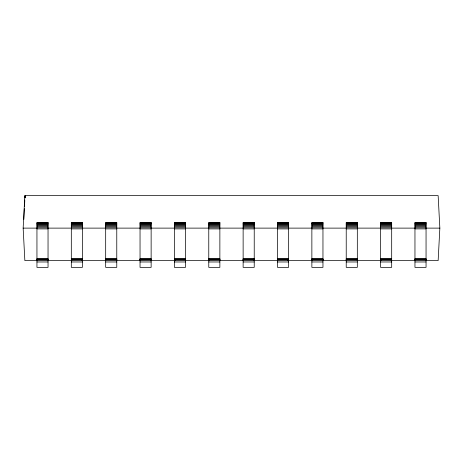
<?xml version="1.0" encoding="UTF-8"?>
<svg xmlns="http://www.w3.org/2000/svg" width="463" height="463" viewBox="0 0 463 463"><rect width="100%" height="100%" fill="white"/><g stroke="black" fill="none" stroke-linecap="round" stroke-linejoin="round"><path stroke-width="0.69" d="M37.133 260.588L24.852 260.588L23.15 228.12L24.852 195.646L438.148 195.646L439.85 228.12L438.148 260.588L425.867 260.588M24.296 208.622L23.879 219.34M24.441 206.457L24.77 201.411M25.008 197.811L25.152 195.646L25.152 197.811M24.325 205.722L24.799 199.964M24.973 197.805L25.152 195.646M36.947 222.796L48.042 222.796M71.314 222.796L82.408 222.796M105.68 222.796L116.774 222.796M140.04 222.796L151.135 222.796M174.406 222.796L185.501 222.796M208.772 222.796L219.867 222.796M243.133 222.796L254.228 222.796M277.499 222.796L288.594 222.796M311.865 222.796L322.96 222.796M346.226 222.796L357.32 222.796M380.592 222.796L391.686 222.796M414.958 222.796L426.053 222.796M36.947 223.073L48.042 223.073M71.314 223.073L82.408 223.073M105.68 223.073L116.774 223.073M140.04 223.073L151.135 223.073M174.406 223.073L185.501 223.073M208.772 223.073L219.867 223.073M243.133 223.073L254.228 223.073M277.499 223.073L288.594 223.073M311.865 223.073L322.96 223.073M346.226 223.073L357.32 223.073M380.592 223.073L391.686 223.073M414.958 223.073L426.053 223.073M36.947 223.519L48.042 223.519M71.314 223.519L82.408 223.519M105.68 223.519L116.774 223.519M140.04 223.519L151.135 223.519M174.406 223.519L185.501 223.519M208.772 223.519L219.867 223.519M243.133 223.519L254.228 223.519M277.499 223.519L288.594 223.519M311.865 223.519L322.96 223.519M346.226 223.519L357.32 223.519M380.592 223.519L391.686 223.519M414.958 223.519L426.053 223.519M36.947 224.127L48.042 224.127M71.314 224.127L82.408 224.127M105.68 224.127L116.774 224.127M140.04 224.127L151.135 224.127M174.406 224.127L185.501 224.127M208.772 224.127L219.867 224.127M243.133 224.127L254.228 224.127M277.499 224.127L288.594 224.127M311.865 224.127L322.96 224.127M346.226 224.127L357.32 224.127M380.592 224.127L391.686 224.127M414.958 224.127L426.053 224.127M36.947 224.879L48.042 224.879M71.314 224.879L82.408 224.879M105.68 224.879L116.774 224.879M140.04 224.879L151.135 224.879M174.406 224.879L185.501 224.879M208.772 224.879L219.867 224.879M243.133 224.879L254.228 224.879M277.499 224.879L288.594 224.879M311.865 224.879L322.96 224.879M346.226 224.879L357.32 224.879M380.592 224.879L391.686 224.879M414.958 224.879L426.053 224.879M36.947 225.759L48.042 225.759M71.314 225.759L82.408 225.759M105.68 225.759L116.774 225.759M140.04 225.759L151.135 225.759M174.406 225.759L185.501 225.759M208.772 225.759L219.867 225.759M243.133 225.759L254.228 225.759M277.499 225.759L288.594 225.759M311.865 225.759L322.96 225.759M346.226 225.759L357.32 225.759M380.592 225.759L391.686 225.759M414.958 225.759L426.053 225.759M36.947 226.737L48.042 226.737M71.314 226.737L82.408 226.737M105.68 226.737L116.774 226.737M140.04 226.737L151.135 226.737M174.406 226.737L185.501 226.737M208.772 226.737L219.867 226.737M243.133 226.737L254.228 226.737M277.499 226.737L288.594 226.737M311.865 226.737L322.96 226.737M346.226 226.737L357.32 226.737M380.592 226.737L391.686 226.737M414.958 226.737L426.053 226.737M36.947 227.79L48.042 227.79M71.314 227.79L82.408 227.79M105.68 227.79L116.774 227.79M140.04 227.79L151.135 227.79M174.406 227.79L185.501 227.79M208.772 227.79L219.867 227.79M243.133 227.79L254.228 227.79M277.499 227.79L288.594 227.79M311.865 227.79L322.96 227.79M346.226 227.79L357.32 227.79M380.592 227.79L391.686 227.79M414.958 227.79L426.053 227.79M23.15 228.12L36.947 228.12M48.042 228.12L71.314 228.12M82.408 228.12L105.68 228.12M116.774 228.12L140.04 228.12M151.135 228.12L174.406 228.12M185.501 228.12L208.772 228.12M219.867 228.12L243.133 228.12M254.228 228.12L277.499 228.12M288.594 228.12L311.865 228.12M322.96 228.12L346.226 228.12M357.32 228.12L380.592 228.12M391.686 228.12L414.958 228.12M426.053 228.12L439.85 228.12M36.947 228.89L48.042 228.89M71.314 228.89L82.408 228.89M105.68 228.89L116.774 228.89M140.04 228.89L151.135 228.89M174.406 228.89L185.501 228.89M208.772 228.89L219.867 228.89M243.133 228.89L254.228 228.89M277.499 228.89L288.594 228.89M311.865 228.89L322.96 228.89M346.226 228.89L357.32 228.89M380.592 228.89L391.686 228.89M414.958 228.89L426.053 228.89M36.947 258.817L48.042 258.817M71.314 258.817L82.408 258.817M105.68 258.817L116.774 258.817M140.04 258.817L151.135 258.817M174.406 258.817L185.501 258.817M208.772 258.817L219.867 258.817M243.133 258.817L254.228 258.817M277.499 258.817L288.594 258.817M311.865 258.817L322.96 258.817M346.226 258.817L357.32 258.817M380.592 258.817L391.686 258.817M414.958 258.817L426.053 258.817M36.947 259.048L48.042 259.048M71.314 259.048L82.408 259.048M105.68 259.048L116.774 259.048M140.04 259.048L151.135 259.048M174.406 259.048L185.501 259.048M208.772 259.048L219.867 259.048M243.133 259.048L254.228 259.048M277.499 259.048L288.594 259.048M311.865 259.048L322.96 259.048M346.226 259.048L357.32 259.048M380.592 259.048L391.686 259.048M414.958 259.048L426.053 259.048M36.947 259.263L48.042 259.263M71.314 259.263L82.408 259.263M105.68 259.263L116.774 259.263M140.04 259.263L151.135 259.263M174.406 259.263L185.501 259.263M208.772 259.263L219.867 259.263M243.133 259.263L254.228 259.263M277.499 259.263L288.594 259.263M311.865 259.263L322.96 259.263M346.226 259.263L357.32 259.263M380.592 259.263L391.686 259.263M414.958 259.263L426.053 259.263M36.947 259.465L48.042 259.465M71.314 259.465L82.408 259.465M105.68 259.465L116.774 259.465M140.04 259.465L151.135 259.465M174.406 259.465L185.501 259.465M208.772 259.465L219.867 259.465M243.133 259.465L254.228 259.465M277.499 259.465L288.594 259.465M311.865 259.465L322.96 259.465M346.226 259.465L357.32 259.465M380.592 259.465L391.686 259.465M414.958 259.465L426.053 259.465M36.947 259.645L48.042 259.645M71.314 259.645L82.408 259.645M105.68 259.645L116.774 259.645M140.04 259.645L151.135 259.645M174.406 259.645L185.501 259.645M208.772 259.645L219.867 259.645M243.133 259.645L254.228 259.645M277.499 259.645L288.594 259.645M311.865 259.645L322.96 259.645M346.226 259.645L357.32 259.645M380.592 259.645L391.686 259.645M414.958 259.645L426.053 259.645M36.947 259.801L48.042 259.801M71.314 259.801L82.408 259.801M105.68 259.801L116.774 259.801M140.04 259.801L151.135 259.801M174.406 259.801L185.501 259.801M208.772 259.801L219.867 259.801M243.133 259.801L254.228 259.801M277.499 259.801L288.594 259.801M311.865 259.801L322.96 259.801M346.226 259.801L357.32 259.801M380.592 259.801L391.686 259.801M414.958 259.801L426.053 259.801M36.947 259.917L48.042 259.917M71.314 259.917L82.408 259.917M105.68 259.917L116.774 259.917M140.04 259.917L151.135 259.917M174.406 259.917L185.501 259.917M208.772 259.917L219.867 259.917M243.133 259.917L254.228 259.917M277.499 259.917L288.594 259.917M311.865 259.917L322.96 259.917M346.226 259.917L357.32 259.917M380.592 259.917L391.686 259.917M414.958 259.917L426.053 259.917M36.947 260.003L48.042 260.044M71.314 260.044L82.408 260.003M105.68 260.003L116.774 260.044M140.04 260.044L151.135 260.003M174.406 260.003L185.501 260.044M208.772 260.044L219.867 260.003M243.133 260.003L254.228 260.044M277.499 260.044L288.594 260.003M311.865 260.003L322.96 260.044M346.226 260.003L357.32 260.044M380.592 260.003L391.686 260.044M414.958 260.003L426.053 260.044M47.973 260.588L71.817 260.588M81.934 260.588L105.778 260.588M116.612 260.588L139.739 260.588M150.573 260.588L175.141 260.588M185.258 260.588L209.102 260.588M219.937 260.588L243.063 260.588M253.898 260.588L277.742 260.588M287.859 260.588L312.427 260.588M323.261 260.588L346.388 260.588M357.222 260.588L381.066 260.588M391.183 260.588L415.027 260.588M36.947 261.977L48.042 261.977M71.314 261.977L82.408 261.977M105.68 261.977L116.774 261.977M140.04 261.977L151.135 261.977M174.406 261.977L185.501 261.977M208.772 261.977L219.867 261.977M243.133 261.977L254.228 261.977M277.499 261.977L288.594 261.977M311.865 261.977L322.96 261.977M346.226 261.977L357.32 261.977M380.592 261.977L391.686 261.977M414.958 261.977L426.053 261.977M48.042 222.709L36.947 222.709L36.947 267.354L48.042 267.354L48.042 222.709M82.408 222.709L71.314 222.709L71.314 267.354L82.408 267.354L82.408 222.709M116.774 222.709L105.68 222.709L105.68 267.354L116.774 267.354L116.774 222.709M151.135 222.709L140.04 222.709L140.04 267.354L151.135 267.354L151.135 222.709M185.501 222.709L174.406 222.709L174.406 267.354L185.501 267.354L185.501 222.709M219.867 222.709L208.772 222.709L208.772 267.354L219.867 267.354L219.867 222.709M254.228 222.709L243.133 222.709L243.133 267.354L254.228 267.354L254.228 222.709M288.594 222.709L277.499 222.709L277.499 267.354L288.594 267.354L288.594 222.709M322.96 222.709L311.865 222.709L311.865 267.354L322.96 267.354L322.96 222.709M357.32 222.709L346.226 222.709L346.226 267.354L357.32 267.354L357.32 222.709M391.686 222.709L380.592 222.709L380.592 267.354L391.686 267.354L391.686 222.709M426.053 222.709L414.958 222.709L414.958 267.354L426.053 267.354L426.053 222.709"/></g></svg>
